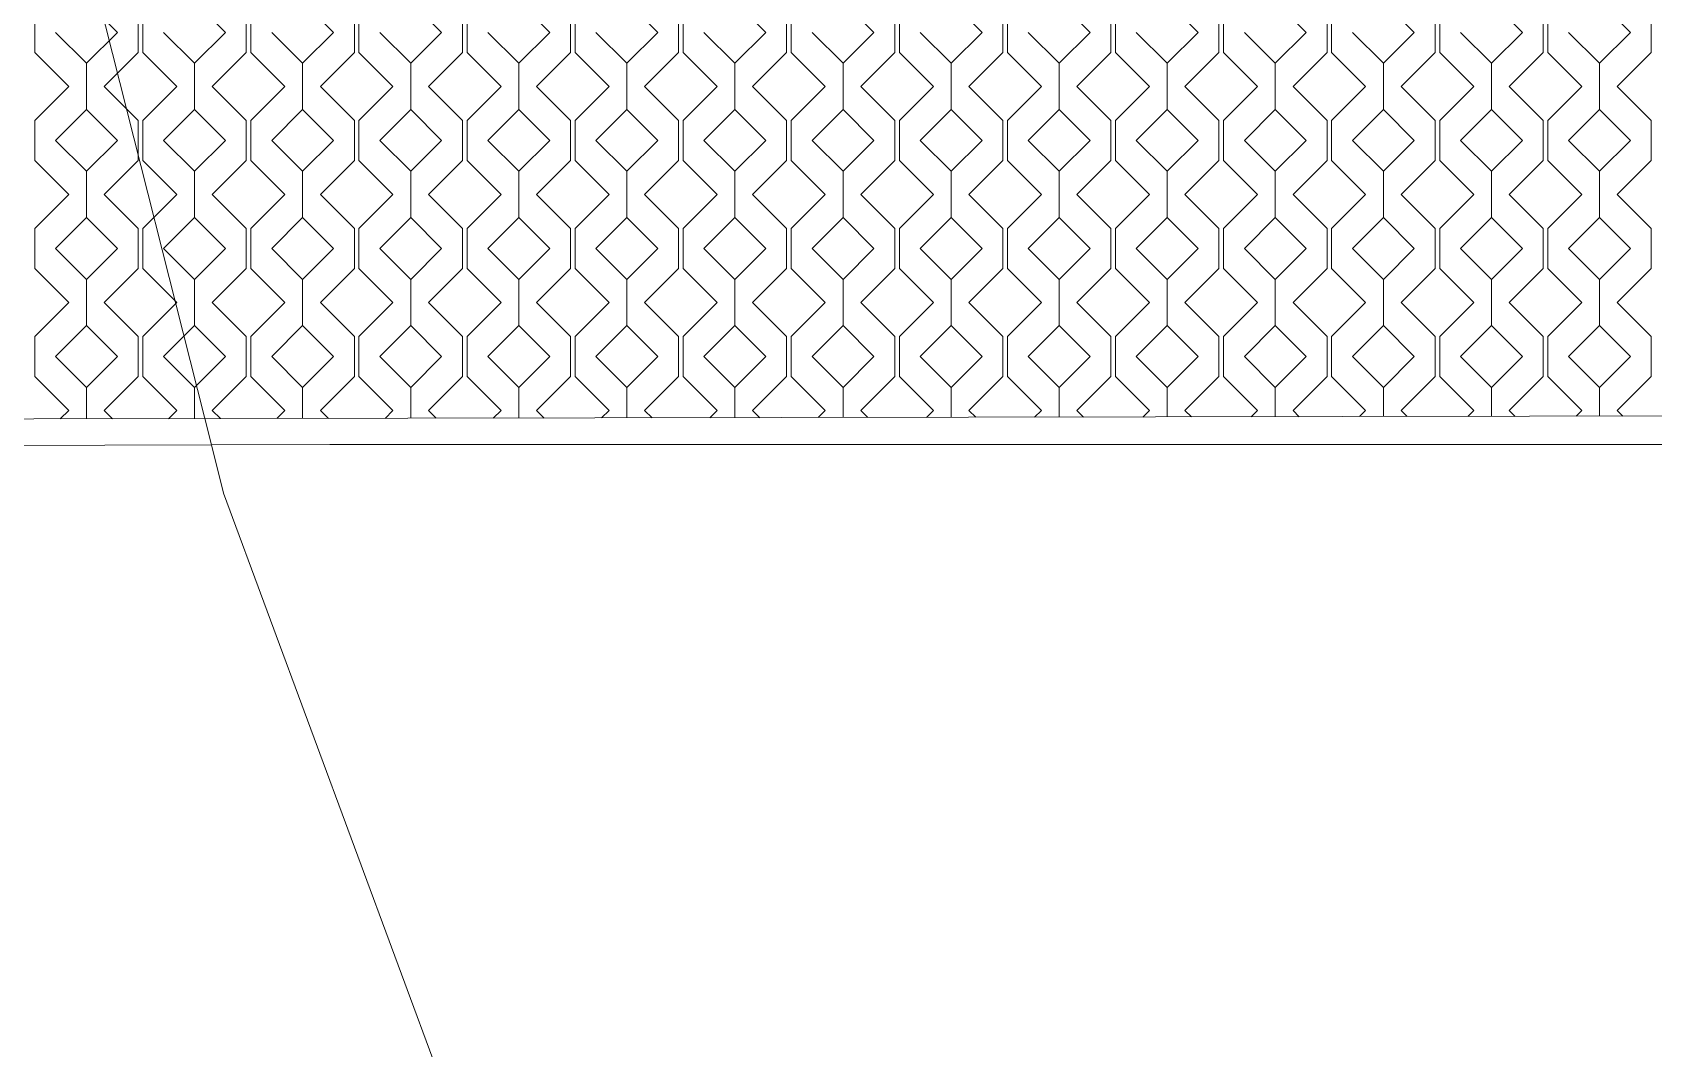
# Model space of a CAD drawing. Header units: millimetres. Extents: x -20794 to 71174, y -103753 to 30644.
# Drawn here: x 9167 to 14167, y 9197 to 12333 of the extents above; entities that cross this region are included whole.
import ezdxf

# ---------------------------------------------------------------- set-up
doc = ezdxf.new("R2010")
doc.units = ezdxf.units.MM
doc.header["$MEASUREMENT"] = 0
doc.layers.add('Местность - Рельеф', color=7, linetype='Continuous')
doc.layers.add('Местность - Рельеф_Ном._пера__1', color=7, linetype='Continuous', lineweight=13)
doc.layers.add('Местность - Рельеф_Ном._пера__102', color=7, linetype='Continuous', lineweight=5, true_color=0xcccccc)

# ---------------------------------------------------------------- blocks, each defined once
blk = doc.blocks.new('*X1')
at = {"layer": 'Местность - Рельеф_Ном._пера__102', "color": 254, "linetype": 'Continuous', "lineweight": 5, "true_color": 0xcccccc}
for p, q in [((9333.324165, 12428.7506), (9428.7538, 12333.321)), ((9666.657165, 12428.7506), (9762.0868, 12333.321)), ((9999.990165, 12428.7506), (10095.4198, 12333.321)), ((10333.323165, 12428.7506), (10428.7528, 12333.321)), ((10666.656165, 12428.7506), (10762.0858, 12333.321)), ((10999.989165, 12428.7506), (11095.4188, 12333.321)), ((11333.322165, 12428.7506), (11428.7518, 12333.321)), ((11666.655165, 12428.7506), (11762.0848, 12333.321)), ((11999.988165, 12428.7506), (12095.4178, 12333.321)), ((12333.321165, 12428.7506), (12428.7508, 12333.321)), ((12666.654165, 12428.7506), (12762.0838, 12333.321)), ((12999.987165, 12428.7506), (13095.4168, 12333.321)), ((13333.320165, 12428.7506), (13428.7498, 12333.321)), ((13666.653165, 12428.7506), (13762.0828, 12333.321)), ((13999.986165, 12428.7506), (14095.4158, 12333.321)), ((9173.755, 12395.0655), (9173.755, 12333.321)), ((9492.893, 12395.0655), (9492.893, 12333.321)), ((9507.088, 12395.0655), (9507.088, 12333.321)), ((9826.226, 12395.0655), (9826.226, 12333.321)), ((9840.421, 12395.0655), (9840.421, 12333.321)), ((10159.559, 12395.0655), (10159.559, 12333.321)), ((10173.754, 12395.0655), (10173.754, 12333.321)), ((10492.892, 12395.0655), (10492.892, 12333.321)), ((10507.087, 12395.0655), (10507.087, 12333.321)), ((10826.225, 12395.0655), (10826.225, 12333.321)), ((10840.42, 12395.0655), (10840.42, 12333.321)), ((11159.558, 12395.0655), (11159.558, 12333.321)), ((11173.753, 12395.0655), (11173.753, 12333.321)), ((11492.891, 12395.0655), (11492.891, 12333.321)), ((11507.086, 12395.0655), (11507.086, 12333.321)), ((11826.224, 12395.0655), (11826.224, 12333.321)), ((11840.419, 12395.0655), (11840.419, 12333.321)), ((12159.557, 12395.0655), (12159.557, 12333.321)), ((12173.752, 12395.0655), (12173.752, 12333.321)), ((12492.89, 12395.0655), (12492.89, 12333.321)), ((12507.085, 12395.0655), (12507.085, 12333.321)), ((12826.223, 12395.0655), (12826.223, 12333.321)), ((12840.418, 12395.0655), (12840.418, 12333.321)), ((13159.556, 12395.0655), (13159.556, 12333.321)), ((13173.751, 12395.0655), (13173.751, 12333.321)), ((13492.889, 12395.0655), (13492.889, 12333.321)), ((13507.084, 12395.0655), (13507.084, 12333.321)), ((13826.222, 12395.0655), (13826.222, 12333.321)), ((13840.417, 12395.0655), (13840.417, 12333.321)), ((14159.555, 12395.0655), (14159.555, 12333.321)), ((9173.755, 12333.321), (9173.755, 12271.577)), ((9333.324, 12237.892), (9237.895, 12333.321)), ((9428.7536, 12333.321), (9333.324, 12237.892)), ((9492.893, 12333.321), (9492.893, 12271.577)), ((9507.088, 12333.321), (9507.088, 12271.577)), ((9666.657, 12237.892), (9571.228, 12333.321)), ((9762.0866, 12333.321), (9666.657, 12237.892)), ((9826.226, 12333.321), (9826.226, 12271.577)), ((9840.421, 12333.321), (9840.421, 12271.577)), ((9999.99, 12237.892), (9904.561, 12333.321)), ((10095.4196, 12333.321), (9999.99, 12237.892)), ((10159.559, 12333.321), (10159.559, 12271.577)), ((10173.754, 12333.321), (10173.754, 12271.577)), ((10333.323, 12237.892), (10237.894, 12333.321)), ((10428.7526, 12333.321), (10333.323, 12237.892)), ((10492.892, 12333.321), (10492.892, 12271.577)), ((10507.087, 12333.321), (10507.087, 12271.577)), ((10666.656, 12237.892), (10571.227, 12333.321)), ((10762.0856, 12333.321), (10666.656, 12237.892)), ((10826.225, 12333.321), (10826.225, 12271.577)), ((10840.42, 12333.321), (10840.42, 12271.577)), ((10999.989, 12237.892), (10904.56, 12333.321)), ((11095.4186, 12333.321), (10999.989, 12237.892)), ((11159.558, 12333.321), (11159.558, 12271.577)), ((11173.753, 12333.321), (11173.753, 12271.577)), ((11333.322, 12237.892), (11237.893, 12333.321)), ((11428.7516, 12333.321), (11333.322, 12237.892)), ((11492.891, 12333.321), (11492.891, 12271.577)), ((11507.086, 12333.321), (11507.086, 12271.577)), ((11666.655, 12237.892), (11571.226, 12333.321)), ((11762.0846, 12333.321), (11666.655, 12237.892)), ((11826.224, 12333.321), (11826.224, 12271.577)), ((11840.419, 12333.321), (11840.419, 12271.577)), ((11999.988, 12237.892), (11904.559, 12333.321)), ((12095.4176, 12333.321), (11999.988, 12237.892)), ((12159.557, 12333.321), (12159.557, 12271.577)), ((12173.752, 12333.321), (12173.752, 12271.577)), ((12333.321, 12237.892), (12237.892, 12333.321)), ((12428.7506, 12333.321), (12333.321, 12237.892)), ((12492.89, 12333.321), (12492.89, 12271.577)), ((12507.085, 12333.321), (12507.085, 12271.577)), ((12666.654, 12237.892), (12571.225, 12333.321)), ((12762.0836, 12333.321), (12666.654, 12237.892)), ((12826.223, 12333.321), (12826.223, 12271.577)), ((12840.418, 12333.321), (12840.418, 12271.577)), ((12999.987, 12237.892), (12904.558, 12333.321)), ((13095.4166, 12333.321), (12999.987, 12237.892)), ((13159.556, 12333.321), (13159.556, 12271.577)), ((13173.751, 12333.321), (13173.751, 12271.577)), ((13333.32, 12237.892), (13237.891, 12333.321)), ((13428.7496, 12333.321), (13333.32, 12237.892)), ((13492.889, 12333.321), (13492.889, 12271.577)), ((13507.084, 12333.321), (13507.084, 12271.577)), ((13666.653, 12237.892), (13571.224, 12333.321)), ((13762.0826, 12333.321), (13666.653, 12237.892)), ((13826.222, 12333.321), (13826.222, 12271.577)), ((13840.417, 12333.321), (13840.417, 12271.577)), ((13999.986, 12237.892), (13904.557, 12333.321)), ((14095.4156, 12333.321), (13999.986, 12237.892)), ((14159.555, 12333.321), (14159.555, 12271.577)), ((9278.677, 12166.655), (9173.755, 12271.577)), ((9492.893, 12271.577), (9387.9709, 12166.655)), ((9612.01, 12166.655), (9507.088, 12271.577)), ((9826.226, 12271.577), (9721.3039, 12166.655)), ((9945.343, 12166.655), (9840.421, 12271.577)), ((10159.559, 12271.577), (10054.6369, 12166.655)), ((10278.676, 12166.655), (10173.754, 12271.577)), ((10492.892, 12271.577), (10387.9699, 12166.655)), ((10612.009, 12166.655), (10507.087, 12271.577)), ((10826.225, 12271.577), (10721.3029, 12166.655)), ((10945.342, 12166.655), (10840.42, 12271.577)), ((11159.558, 12271.577), (11054.6359, 12166.655)), ((11278.675, 12166.655), (11173.753, 12271.577)), ((11492.891, 12271.577), (11387.9689, 12166.655)), ((11612.008, 12166.655), (11507.086, 12271.577)), ((11826.224, 12271.577), (11721.3019, 12166.655)), ((11945.341, 12166.655), (11840.419, 12271.577)), ((12159.557, 12271.577), (12054.6349, 12166.655)), ((12278.674, 12166.655), (12173.752, 12271.577)), ((12492.89, 12271.577), (12387.9679, 12166.655)), ((12612.007, 12166.655), (12507.085, 12271.577)), ((12826.223, 12271.577), (12721.3009, 12166.655)), ((12945.34, 12166.655), (12840.418, 12271.577)), ((13159.556, 12271.577), (13054.6339, 12166.655)), ((13278.673, 12166.655), (13173.751, 12271.577)), ((13492.889, 12271.577), (13387.9669, 12166.655)), ((13612.006, 12166.655), (13507.084, 12271.577)), ((13826.222, 12271.577), (13721.2999, 12166.655)), ((13945.339, 12166.655), (13840.417, 12271.577)), ((14159.555, 12271.577), (14054.6329, 12166.655)), ((9333.324, 12095.4176), (9333.324, 12237.892)), ((9333.324165, 12237.892), (9333.324165, 12095.4176)), ((9666.657, 12095.4176), (9666.657, 12237.892)), ((9666.657165, 12237.892), (9666.657165, 12095.4176)), ((9999.99, 12095.4176), (9999.99, 12237.892)), ((9999.990165, 12237.892), (9999.990165, 12095.4176)), ((10333.323, 12095.4176), (10333.323, 12237.892)), ((10333.323165, 12237.892), (10333.323165, 12095.4176)), ((10666.656, 12095.4176), (10666.656, 12237.892)), ((10666.656165, 12237.892), (10666.656165, 12095.4176)), ((10999.989, 12095.4176), (10999.989, 12237.892)), ((10999.989165, 12237.892), (10999.989165, 12095.4176)), ((11333.322, 12095.4176), (11333.322, 12237.892)), ((11333.322165, 12237.892), (11333.322165, 12095.4176)), ((11666.655, 12095.4176), (11666.655, 12237.892)), ((11666.655165, 12237.892), (11666.655165, 12095.4176)), ((11999.988, 12095.4176), (11999.988, 12237.892)), ((11999.988165, 12237.892), (11999.988165, 12095.4176)), ((12333.321, 12095.4176), (12333.321, 12237.892)), ((12333.321165, 12237.892), (12333.321165, 12095.4176)), ((12666.654, 12095.4176), (12666.654, 12237.892)), ((12666.654165, 12237.892), (12666.654165, 12095.4176)), ((12999.987, 12095.4176), (12999.987, 12237.892)), ((12999.987165, 12237.892), (12999.987165, 12095.4176)), ((13333.32, 12095.4176), (13333.32, 12237.892)), ((13333.320165, 12237.892), (13333.320165, 12095.4176)), ((13666.653, 12095.4176), (13666.653, 12237.892)), ((13666.653165, 12237.892), (13666.653165, 12095.4176)), ((13999.986, 12095.4176), (13999.986, 12237.892)), ((13999.986165, 12237.892), (13999.986165, 12095.4176)), ((9173.755, 12061.7325), (9278.677, 12166.655)), ((9387.9709, 12166.655), (9492.893, 12061.7325)), ((9507.088, 12061.7325), (9612.01, 12166.655)), ((9721.3039, 12166.655), (9826.226, 12061.7325)), ((9840.421, 12061.7325), (9945.343, 12166.655)), ((10054.6369, 12166.655), (10159.559, 12061.7325)), ((10173.754, 12061.7325), (10278.676, 12166.655)), ((10387.9699, 12166.655), (10492.892, 12061.7325)), ((10507.087, 12061.7325), (10612.009, 12166.655)), ((10721.3029, 12166.655), (10826.225, 12061.7325)), ((10840.42, 12061.7325), (10945.342, 12166.655)), ((11054.6359, 12166.655), (11159.558, 12061.7325)), ((11173.753, 12061.7325), (11278.675, 12166.655)), ((11387.9689, 12166.655), (11492.891, 12061.7325)), ((11507.086, 12061.7325), (11612.008, 12166.655)), ((11721.3019, 12166.655), (11826.224, 12061.7325)), ((11840.419, 12061.7325), (11945.341, 12166.655)), ((12054.6349, 12166.655), (12159.557, 12061.7325)), ((12173.752, 12061.7325), (12278.674, 12166.655)), ((12387.9679, 12166.655), (12492.89, 12061.7325)), ((12507.085, 12061.7325), (12612.007, 12166.655)), ((12721.3009, 12166.655), (12826.223, 12061.7325)), ((12840.418, 12061.7325), (12945.34, 12166.655)), ((13054.6339, 12166.655), (13159.556, 12061.7325)), ((13173.751, 12061.7325), (13278.673, 12166.655)), ((13387.9669, 12166.655), (13492.889, 12061.7325)), ((13507.084, 12061.7325), (13612.006, 12166.655)), ((13721.2999, 12166.655), (13826.222, 12061.7325)), ((13840.417, 12061.7325), (13945.339, 12166.655)), ((14054.6329, 12166.655), (14159.555, 12061.7325)), ((9173.755, 12061.7325), (9173.755, 11999.988)), ((9237.895, 11999.988165), (9333.324, 12095.4178)), ((9333.324165, 12095.4176), (9428.7538, 11999.988)), ((9492.893, 12061.7325), (9492.893, 11999.988)), ((9507.088, 12061.7325), (9507.088, 11999.988)), ((9571.228, 11999.988165), (9666.657, 12095.4178)), ((9666.657165, 12095.4176), (9762.0868, 11999.988)), ((9826.226, 12061.7325), (9826.226, 11999.988)), ((9840.421, 12061.7325), (9840.421, 11999.988)), ((9904.561, 11999.988165), (9999.99, 12095.4178)), ((9999.990165, 12095.4176), (10095.4198, 11999.988)), ((10159.559, 12061.7325), (10159.559, 11999.988)), ((10173.754, 12061.7325), (10173.754, 11999.988)), ((10237.894, 11999.988165), (10333.323, 12095.4178)), ((10333.323165, 12095.4176), (10428.7528, 11999.988)), ((10492.892, 12061.7325), (10492.892, 11999.988)), ((10507.087, 12061.7325), (10507.087, 11999.988)), ((10571.227, 11999.988165), (10666.656, 12095.4178)), ((10666.656165, 12095.4176), (10762.0858, 11999.988)), ((10826.225, 12061.7325), (10826.225, 11999.988)), ((10840.42, 12061.7325), (10840.42, 11999.988)), ((10904.56, 11999.988165), (10999.989, 12095.4178)), ((10999.989165, 12095.4176), (11095.4188, 11999.988)), ((11159.558, 12061.7325), (11159.558, 11999.988)), ((11173.753, 12061.7325), (11173.753, 11999.988)), ((11237.893, 11999.988165), (11333.322, 12095.4178)), ((11333.322165, 12095.4176), (11428.7518, 11999.988)), ((11492.891, 12061.7325), (11492.891, 11999.988)), ((11507.086, 12061.7325), (11507.086, 11999.988)), ((11571.226, 11999.988165), (11666.655, 12095.4178)), ((11666.655165, 12095.4176), (11762.0848, 11999.988)), ((11826.224, 12061.7325), (11826.224, 11999.988)), ((11840.419, 12061.7325), (11840.419, 11999.988)), ((11904.559, 11999.988165), (11999.988, 12095.4178)), ((11999.988165, 12095.4176), (12095.4178, 11999.988)), ((12159.557, 12061.7325), (12159.557, 11999.988)), ((12173.752, 12061.7325), (12173.752, 11999.988)), ((12237.892, 11999.988165), (12333.321, 12095.4178)), ((12333.321165, 12095.4176), (12428.7508, 11999.988)), ((12492.89, 12061.7325), (12492.89, 11999.988)), ((12507.085, 12061.7325), (12507.085, 11999.988)), ((12571.225, 11999.988165), (12666.654, 12095.4178)), ((12666.654165, 12095.4176), (12762.0838, 11999.988)), ((12826.223, 12061.7325), (12826.223, 11999.988)), ((12840.418, 12061.7325), (12840.418, 11999.988)), ((12904.558, 11999.988165), (12999.987, 12095.4178)), ((12999.987165, 12095.4176), (13095.4168, 11999.988)), ((13159.556, 12061.7325), (13159.556, 11999.988)), ((13173.751, 12061.7325), (13173.751, 11999.988)), ((13237.891, 11999.988165), (13333.32, 12095.4178)), ((13333.320165, 12095.4176), (13428.7498, 11999.988)), ((13492.889, 12061.7325), (13492.889, 11999.988)), ((13507.084, 12061.7325), (13507.084, 11999.988)), ((13571.224, 11999.988165), (13666.653, 12095.4178)), ((13666.653165, 12095.4176), (13762.0828, 11999.988)), ((13826.222, 12061.7325), (13826.222, 11999.988)), ((13840.417, 12061.7325), (13840.417, 11999.988)), ((13904.557, 11999.988165), (13999.986, 12095.4178)), ((13999.986165, 12095.4176), (14095.4158, 11999.988)), ((14159.555, 12061.7325), (14159.555, 11999.988)), ((9173.755, 11999.988), (9173.755, 11938.244)), ((9333.324, 11904.559), (9237.895, 11999.988)), ((9428.7536, 11999.988), (9333.324, 11904.559)), ((9492.893, 11999.988), (9492.893, 11938.244)), ((9507.088, 11999.988), (9507.088, 11938.244)), ((9666.657, 11904.559), (9571.228, 11999.988)), ((9762.0866, 11999.988), (9666.657, 11904.559)), ((9826.226, 11999.988), (9826.226, 11938.244)), ((9840.421, 11999.988), (9840.421, 11938.244)), ((9999.99, 11904.559), (9904.561, 11999.988)), ((10095.4196, 11999.988), (9999.99, 11904.559)), ((10159.559, 11999.988), (10159.559, 11938.244)), ((10173.754, 11999.988), (10173.754, 11938.244)), ((10333.323, 11904.559), (10237.894, 11999.988)), ((10428.7526, 11999.988), (10333.323, 11904.559)), ((10492.892, 11999.988), (10492.892, 11938.244)), ((10507.087, 11999.988), (10507.087, 11938.244)), ((10666.656, 11904.559), (10571.227, 11999.988)), ((10762.0856, 11999.988), (10666.656, 11904.559)), ((10826.225, 11999.988), (10826.225, 11938.244)), ((10840.42, 11999.988), (10840.42, 11938.244)), ((10999.989, 11904.559), (10904.56, 11999.988)), ((11095.4186, 11999.988), (10999.989, 11904.559)), ((11159.558, 11999.988), (11159.558, 11938.244)), ((11173.753, 11999.988), (11173.753, 11938.244)), ((11333.322, 11904.559), (11237.893, 11999.988)), ((11428.7516, 11999.988), (11333.322, 11904.559)), ((11492.891, 11999.988), (11492.891, 11938.244)), ((11507.086, 11999.988), (11507.086, 11938.244)), ((11666.655, 11904.559), (11571.226, 11999.988)), ((11762.0846, 11999.988), (11666.655, 11904.559)), ((11826.224, 11999.988), (11826.224, 11938.244)), ((11840.419, 11999.988), (11840.419, 11938.244)), ((11999.988, 11904.559), (11904.559, 11999.988)), ((12095.4176, 11999.988), (11999.988, 11904.559)), ((12159.557, 11999.988), (12159.557, 11938.244)), ((12173.752, 11999.988), (12173.752, 11938.244)), ((12333.321, 11904.559), (12237.892, 11999.988)), ((12428.7506, 11999.988), (12333.321, 11904.559)), ((12492.89, 11999.988), (12492.89, 11938.244)), ((12507.085, 11999.988), (12507.085, 11938.244)), ((12666.654, 11904.559), (12571.225, 11999.988)), ((12762.0836, 11999.988), (12666.654, 11904.559)), ((12826.223, 11999.988), (12826.223, 11938.244)), ((12840.418, 11999.988), (12840.418, 11938.244)), ((12999.987, 11904.559), (12904.558, 11999.988)), ((13095.4166, 11999.988), (12999.987, 11904.559)), ((13159.556, 11999.988), (13159.556, 11938.244)), ((13173.751, 11999.988), (13173.751, 11938.244)), ((13333.32, 11904.559), (13237.891, 11999.988)), ((13428.7496, 11999.988), (13333.32, 11904.559)), ((13492.889, 11999.988), (13492.889, 11938.244)), ((13507.084, 11999.988), (13507.084, 11938.244)), ((13666.653, 11904.559), (13571.224, 11999.988)), ((13762.0826, 11999.988), (13666.653, 11904.559)), ((13826.222, 11999.988), (13826.222, 11938.244)), ((13840.417, 11999.988), (13840.417, 11938.244)), ((13999.986, 11904.559), (13904.557, 11999.988)), ((14095.4156, 11999.988), (13999.986, 11904.559)), ((14159.555, 11999.988), (14159.555, 11938.244)), ((9278.677, 11833.322), (9173.755, 11938.244)), ((9333.324, 11762.0846), (9333.324, 11904.559)), ((9333.324165, 11904.559), (9333.324165, 11762.0846)), ((9492.893, 11938.244), (9387.9709, 11833.322)), ((9612.01, 11833.322), (9507.088, 11938.244)), ((9666.657, 11762.0846), (9666.657, 11904.559)), ((9666.657165, 11904.559), (9666.657165, 11762.0846)), ((9826.226, 11938.244), (9721.3039, 11833.322)), ((9945.343, 11833.322), (9840.421, 11938.244)), ((9999.99, 11762.0846), (9999.99, 11904.559)), ((9999.990165, 11904.559), (9999.990165, 11762.0846)), ((10159.559, 11938.244), (10054.6369, 11833.322)), ((10278.676, 11833.322), (10173.754, 11938.244)), ((10333.323, 11762.0846), (10333.323, 11904.559)), ((10333.323165, 11904.559), (10333.323165, 11762.0846)), ((10492.892, 11938.244), (10387.9699, 11833.322)), ((10612.009, 11833.322), (10507.087, 11938.244)), ((10666.656, 11762.0846), (10666.656, 11904.559)), ((10666.656165, 11904.559), (10666.656165, 11762.0846)), ((10826.225, 11938.244), (10721.3029, 11833.322)), ((10945.342, 11833.322), (10840.42, 11938.244)), ((10999.989, 11762.0846), (10999.989, 11904.559)), ((10999.989165, 11904.559), (10999.989165, 11762.0846)), ((11159.558, 11938.244), (11054.6359, 11833.322)), ((11278.675, 11833.322), (11173.753, 11938.244)), ((11333.322, 11762.0846), (11333.322, 11904.559)), ((11333.322165, 11904.559), (11333.322165, 11762.0846)), ((11492.891, 11938.244), (11387.9689, 11833.322)), ((11612.008, 11833.322), (11507.086, 11938.244)), ((11666.655, 11762.0846), (11666.655, 11904.559)), ((11666.655165, 11904.559), (11666.655165, 11762.0846)), ((11826.224, 11938.244), (11721.3019, 11833.322)), ((11945.341, 11833.322), (11840.419, 11938.244)), ((11999.988, 11762.0846), (11999.988, 11904.559)), ((11999.988165, 11904.559), (11999.988165, 11762.0846)), ((12159.557, 11938.244), (12054.6349, 11833.322)), ((12278.674, 11833.322), (12173.752, 11938.244)), ((12333.321, 11762.0846), (12333.321, 11904.559)), ((12333.321165, 11904.559), (12333.321165, 11762.0846)), ((12492.89, 11938.244), (12387.9679, 11833.322)), ((12612.007, 11833.322), (12507.085, 11938.244)), ((12666.654, 11762.0846), (12666.654, 11904.559)), ((12666.654165, 11904.559), (12666.654165, 11762.0846)), ((12826.223, 11938.244), (12721.3009, 11833.322)), ((12945.34, 11833.322), (12840.418, 11938.244)), ((12999.987, 11762.0846), (12999.987, 11904.559)), ((12999.987165, 11904.559), (12999.987165, 11762.0846)), ((13159.556, 11938.244), (13054.6339, 11833.322)), ((13278.673, 11833.322), (13173.751, 11938.244)), ((13333.32, 11762.0846), (13333.32, 11904.559)), ((13333.320165, 11904.559), (13333.320165, 11762.0846)), ((13492.889, 11938.244), (13387.9669, 11833.322)), ((13612.006, 11833.322), (13507.084, 11938.244)), ((13666.653, 11762.0846), (13666.653, 11904.559)), ((13666.653165, 11904.559), (13666.653165, 11762.0846)), ((13826.222, 11938.244), (13721.2999, 11833.322)), ((13945.339, 11833.322), (13840.417, 11938.244)), ((13999.986, 11762.0846), (13999.986, 11904.559)), ((13999.986165, 11904.559), (13999.986165, 11762.0846)), ((14159.555, 11938.244), (14054.6329, 11833.322)), ((9173.755, 11728.3995), (9278.677, 11833.322)), ((9387.9709, 11833.322), (9492.893, 11728.3995)), ((9507.088, 11728.3995), (9612.01, 11833.322)), ((9721.3039, 11833.322), (9826.226, 11728.3995)), ((9840.421, 11728.3995), (9945.343, 11833.322)), ((10054.6369, 11833.322), (10159.559, 11728.3995)), ((10173.754, 11728.3995), (10278.676, 11833.322)), ((10387.9699, 11833.322), (10492.892, 11728.3995)), ((10507.087, 11728.3995), (10612.009, 11833.322)), ((10721.3029, 11833.322), (10826.225, 11728.3995)), ((10840.42, 11728.3995), (10945.342, 11833.322)), ((11054.6359, 11833.322), (11159.558, 11728.3995)), ((11173.753, 11728.3995), (11278.675, 11833.322)), ((11387.9689, 11833.322), (11492.891, 11728.3995)), ((11507.086, 11728.3995), (11612.008, 11833.322)), ((11721.3019, 11833.322), (11826.224, 11728.3995)), ((11840.419, 11728.3995), (11945.341, 11833.322)), ((12054.6349, 11833.322), (12159.557, 11728.3995)), ((12173.752, 11728.3995), (12278.674, 11833.322)), ((12387.9679, 11833.322), (12492.89, 11728.3995)), ((12507.085, 11728.3995), (12612.007, 11833.322)), ((12721.3009, 11833.322), (12826.223, 11728.3995)), ((12840.418, 11728.3995), (12945.34, 11833.322)), ((13054.6339, 11833.322), (13159.556, 11728.3995)), ((13173.751, 11728.3995), (13278.673, 11833.322)), ((13387.9669, 11833.322), (13492.889, 11728.3995)), ((13507.084, 11728.3995), (13612.006, 11833.322)), ((13721.2999, 11833.322), (13826.222, 11728.3995)), ((13840.417, 11728.3995), (13945.339, 11833.322)), ((14054.6329, 11833.322), (14159.555, 11728.3995)), ((9237.895, 11666.655165), (9333.324, 11762.0848)), ((9333.324165, 11762.0846), (9428.7538, 11666.655)), ((9571.228, 11666.655165), (9666.657, 11762.0848)), ((9666.657165, 11762.0846), (9762.0868, 11666.655)), ((9904.561, 11666.655165), (9999.99, 11762.0848)), ((9999.990165, 11762.0846), (10095.4198, 11666.655)), ((10237.894, 11666.655165), (10333.323, 11762.0848)), ((10333.323165, 11762.0846), (10428.7528, 11666.655)), ((10571.227, 11666.655165), (10666.656, 11762.0848)), ((10666.656165, 11762.0846), (10762.0858, 11666.655)), ((10904.56, 11666.655165), (10999.989, 11762.0848)), ((10999.989165, 11762.0846), (11095.4188, 11666.655)), ((11237.893, 11666.655165), (11333.322, 11762.0848)), ((11333.322165, 11762.0846), (11428.7518, 11666.655)), ((11571.226, 11666.655165), (11666.655, 11762.0848)), ((11666.655165, 11762.0846), (11762.0848, 11666.655)), ((11904.559, 11666.655165), (11999.988, 11762.0848)), ((11999.988165, 11762.0846), (12095.4178, 11666.655)), ((12237.892, 11666.655165), (12333.321, 11762.0848)), ((12333.321165, 11762.0846), (12428.7508, 11666.655)), ((12571.225, 11666.655165), (12666.654, 11762.0848)), ((12666.654165, 11762.0846), (12762.0838, 11666.655)), ((12904.558, 11666.655165), (12999.987, 11762.0848)), ((12999.987165, 11762.0846), (13095.4168, 11666.655)), ((13237.891, 11666.655165), (13333.32, 11762.0848)), ((13333.320165, 11762.0846), (13428.7498, 11666.655)), ((13571.224, 11666.655165), (13666.653, 11762.0848)), ((13666.653165, 11762.0846), (13762.0828, 11666.655)), ((13904.557, 11666.655165), (13999.986, 11762.0848)), ((13999.986165, 11762.0846), (14095.4158, 11666.655)), ((9173.755, 11728.3995), (9173.755, 11666.655)), ((9492.893, 11728.3995), (9492.893, 11666.655)), ((9507.088, 11728.3995), (9507.088, 11666.655)), ((9826.226, 11728.3995), (9826.226, 11666.655)), ((9840.421, 11728.3995), (9840.421, 11666.655)), ((10159.559, 11728.3995), (10159.559, 11666.655)), ((10173.754, 11728.3995), (10173.754, 11666.655)), ((10492.892, 11728.3995), (10492.892, 11666.655)), ((10507.087, 11728.3995), (10507.087, 11666.655)), ((10826.225, 11728.3995), (10826.225, 11666.655)), ((10840.42, 11728.3995), (10840.42, 11666.655)), ((11159.558, 11728.3995), (11159.558, 11666.655)), ((11173.753, 11728.3995), (11173.753, 11666.655)), ((11492.891, 11728.3995), (11492.891, 11666.655)), ((11507.086, 11728.3995), (11507.086, 11666.655)), ((11826.224, 11728.3995), (11826.224, 11666.655)), ((11840.419, 11728.3995), (11840.419, 11666.655)), ((12159.557, 11728.3995), (12159.557, 11666.655)), ((12173.752, 11728.3995), (12173.752, 11666.655)), ((12492.89, 11728.3995), (12492.89, 11666.655)), ((12507.085, 11728.3995), (12507.085, 11666.655)), ((12826.223, 11728.3995), (12826.223, 11666.655)), ((12840.418, 11728.3995), (12840.418, 11666.655)), ((13159.556, 11728.3995), (13159.556, 11666.655)), ((13173.751, 11728.3995), (13173.751, 11666.655)), ((13492.889, 11728.3995), (13492.889, 11666.655)), ((13507.084, 11728.3995), (13507.084, 11666.655)), ((13826.222, 11728.3995), (13826.222, 11666.655)), ((13840.417, 11728.3995), (13840.417, 11666.655)), ((14159.555, 11728.3995), (14159.555, 11666.655)), ((9173.755, 11666.655), (9173.755, 11604.911)), ((9333.324, 11571.226), (9237.895, 11666.655)), ((9428.7536, 11666.655), (9333.324, 11571.226)), ((9492.893, 11666.655), (9492.893, 11604.911)), ((9507.088, 11666.655), (9507.088, 11604.911)), ((9666.657, 11571.226), (9571.228, 11666.655)), ((9762.0866, 11666.655), (9666.657, 11571.226)), ((9826.226, 11666.655), (9826.226, 11604.911)), ((9840.421, 11666.655), (9840.421, 11604.911)), ((9999.99, 11571.226), (9904.561, 11666.655)), ((10095.4196, 11666.655), (9999.99, 11571.226)), ((10159.559, 11666.655), (10159.559, 11604.911)), ((10173.754, 11666.655), (10173.754, 11604.911)), ((10333.323, 11571.226), (10237.894, 11666.655)), ((10428.7526, 11666.655), (10333.323, 11571.226)), ((10492.892, 11666.655), (10492.892, 11604.911)), ((10507.087, 11666.655), (10507.087, 11604.911)), ((10666.656, 11571.226), (10571.227, 11666.655)), ((10762.0856, 11666.655), (10666.656, 11571.226)), ((10826.225, 11666.655), (10826.225, 11604.911)), ((10840.42, 11666.655), (10840.42, 11604.911)), ((10999.989, 11571.226), (10904.56, 11666.655)), ((11095.4186, 11666.655), (10999.989, 11571.226)), ((11159.558, 11666.655), (11159.558, 11604.911)), ((11173.753, 11666.655), (11173.753, 11604.911)), ((11333.322, 11571.226), (11237.893, 11666.655)), ((11428.7516, 11666.655), (11333.322, 11571.226)), ((11492.891, 11666.655), (11492.891, 11604.911)), ((11507.086, 11666.655), (11507.086, 11604.911)), ((11666.655, 11571.226), (11571.226, 11666.655)), ((11762.0846, 11666.655), (11666.655, 11571.226)), ((11826.224, 11666.655), (11826.224, 11604.911)), ((11840.419, 11666.655), (11840.419, 11604.911)), ((11999.988, 11571.226), (11904.559, 11666.655)), ((12095.4176, 11666.655), (11999.988, 11571.226)), ((12159.557, 11666.655), (12159.557, 11604.911)), ((12173.752, 11666.655), (12173.752, 11604.911)), ((12333.321, 11571.226), (12237.892, 11666.655)), ((12428.7506, 11666.655), (12333.321, 11571.226)), ((12492.89, 11666.655), (12492.89, 11604.911)), ((12507.085, 11666.655), (12507.085, 11604.911)), ((12666.654, 11571.226), (12571.225, 11666.655)), ((12762.0836, 11666.655), (12666.654, 11571.226)), ((12826.223, 11666.655), (12826.223, 11604.911)), ((12840.418, 11666.655), (12840.418, 11604.911)), ((12999.987, 11571.226), (12904.558, 11666.655)), ((13095.4166, 11666.655), (12999.987, 11571.226)), ((13159.556, 11666.655), (13159.556, 11604.911)), ((13173.751, 11666.655), (13173.751, 11604.911)), ((13333.32, 11571.226), (13237.891, 11666.655)), ((13428.7496, 11666.655), (13333.32, 11571.226)), ((13492.889, 11666.655), (13492.889, 11604.911)), ((13507.084, 11666.655), (13507.084, 11604.911)), ((13666.653, 11571.226), (13571.224, 11666.655)), ((13762.0826, 11666.655), (13666.653, 11571.226)), ((13826.222, 11666.655), (13826.222, 11604.911)), ((13840.417, 11666.655), (13840.417, 11604.911)), ((13999.986, 11571.226), (13904.557, 11666.655)), ((14095.4156, 11666.655), (13999.986, 11571.226)), ((14159.555, 11666.655), (14159.555, 11604.911)), ((9278.677, 11499.989), (9173.755, 11604.911)), ((9492.893, 11604.911), (9387.9709, 11499.989)), ((9612.01, 11499.989), (9507.088, 11604.911)), ((9826.226, 11604.911), (9721.3039, 11499.989)), ((9945.343, 11499.989), (9840.421, 11604.911)), ((10159.559, 11604.911), (10054.6369, 11499.989)), ((10278.676, 11499.989), (10173.754, 11604.911)), ((10492.892, 11604.911), (10387.9699, 11499.989)), ((10612.009, 11499.989), (10507.087, 11604.911)), ((10826.225, 11604.911), (10721.3029, 11499.989)), ((10945.342, 11499.989), (10840.42, 11604.911)), ((11159.558, 11604.911), (11054.6359, 11499.989)), ((11278.675, 11499.989), (11173.753, 11604.911)), ((11492.891, 11604.911), (11387.9689, 11499.989)), ((11612.008, 11499.989), (11507.086, 11604.911)), ((11826.224, 11604.911), (11721.3019, 11499.989)), ((11945.341, 11499.989), (11840.419, 11604.911)), ((12159.557, 11604.911), (12054.6349, 11499.989)), ((12278.674, 11499.989), (12173.752, 11604.911)), ((12492.89, 11604.911), (12387.9679, 11499.989)), ((12612.007, 11499.989), (12507.085, 11604.911)), ((12826.223, 11604.911), (12721.3009, 11499.989)), ((12945.34, 11499.989), (12840.418, 11604.911)), ((13159.556, 11604.911), (13054.6339, 11499.989)), ((13278.673, 11499.989), (13173.751, 11604.911)), ((13492.889, 11604.911), (13387.9669, 11499.989)), ((13612.006, 11499.989), (13507.084, 11604.911)), ((13826.222, 11604.911), (13721.2999, 11499.989)), ((13945.339, 11499.989), (13840.417, 11604.911)), ((14159.555, 11604.911), (14054.6329, 11499.989)), ((9333.324, 11428.7516), (9333.324, 11571.226)), ((9333.324165, 11571.226), (9333.324165, 11428.7516)), ((9666.657, 11428.7516), (9666.657, 11571.226)), ((9666.657165, 11571.226), (9666.657165, 11428.7516)), ((9999.99, 11428.7516), (9999.99, 11571.226)), ((9999.990165, 11571.226), (9999.990165, 11428.7516)), ((10333.323, 11428.7516), (10333.323, 11571.226)), ((10333.323165, 11571.226), (10333.323165, 11428.7516)), ((10666.656, 11428.7516), (10666.656, 11571.226)), ((10666.656165, 11571.226), (10666.656165, 11428.7516)), ((10999.989, 11428.7516), (10999.989, 11571.226)), ((10999.989165, 11571.226), (10999.989165, 11428.7516)), ((11333.322, 11428.7516), (11333.322, 11571.226)), ((11333.322165, 11571.226), (11333.322165, 11428.7516)), ((11666.655, 11428.7516), (11666.655, 11571.226)), ((11666.655165, 11571.226), (11666.655165, 11428.7516)), ((11999.988, 11428.7516), (11999.988, 11571.226)), ((11999.988165, 11571.226), (11999.988165, 11428.7516)), ((12333.321, 11428.7516), (12333.321, 11571.226)), ((12333.321165, 11571.226), (12333.321165, 11428.7516)), ((12666.654, 11428.7516), (12666.654, 11571.226)), ((12666.654165, 11571.226), (12666.654165, 11428.7516)), ((12999.987, 11428.7516), (12999.987, 11571.226)), ((12999.987165, 11571.226), (12999.987165, 11428.7516)), ((13333.32, 11428.7516), (13333.32, 11571.226)), ((13333.320165, 11571.226), (13333.320165, 11428.7516)), ((13666.653, 11428.7516), (13666.653, 11571.226)), ((13666.653165, 11571.226), (13666.653165, 11428.7516)), ((13999.986, 11428.7516), (13999.986, 11571.226)), ((13999.986165, 11571.226), (13999.986165, 11428.7516)), ((9173.755, 11395.0665), (9278.677, 11499.989)), ((9387.9709, 11499.989), (9492.893, 11395.0665)), ((9507.088, 11395.0665), (9612.01, 11499.989)), ((9721.3039, 11499.989), (9826.226, 11395.0665)), ((9840.421, 11395.0665), (9945.343, 11499.989)), ((10054.6369, 11499.989), (10159.559, 11395.0665)), ((10173.754, 11395.0665), (10278.676, 11499.989)), ((10387.9699, 11499.989), (10492.892, 11395.0665)), ((10507.087, 11395.0665), (10612.009, 11499.989)), ((10721.3029, 11499.989), (10826.225, 11395.0665)), ((10840.42, 11395.0665), (10945.342, 11499.989)), ((11054.6359, 11499.989), (11159.558, 11395.0665)), ((11173.753, 11395.0665), (11278.675, 11499.989)), ((11387.9689, 11499.989), (11492.891, 11395.0665)), ((11507.086, 11395.0665), (11612.008, 11499.989)), ((11721.3019, 11499.989), (11826.224, 11395.0665)), ((11840.419, 11395.0665), (11945.341, 11499.989)), ((12054.6349, 11499.989), (12159.557, 11395.0665)), ((12173.752, 11395.0665), (12278.674, 11499.989)), ((12387.9679, 11499.989), (12492.89, 11395.0665)), ((12507.085, 11395.0665), (12612.007, 11499.989)), ((12721.3009, 11499.989), (12826.223, 11395.0665)), ((12840.418, 11395.0665), (12945.34, 11499.989)), ((13054.6339, 11499.989), (13159.556, 11395.0665)), ((13173.751, 11395.0665), (13278.673, 11499.989)), ((13387.9669, 11499.989), (13492.889, 11395.0665)), ((13507.084, 11395.0665), (13612.006, 11499.989)), ((13721.2999, 11499.989), (13826.222, 11395.0665)), ((13840.417, 11395.0665), (13945.339, 11499.989)), ((14054.6329, 11499.989), (14159.555, 11395.0665)), ((9237.895, 11333.322165), (9333.324, 11428.7518)), ((9333.324165, 11428.7516), (9428.7538, 11333.322)), ((9571.228, 11333.322165), (9666.657, 11428.7518)), ((9666.657165, 11428.7516), (9762.0868, 11333.322)), ((9904.561, 11333.322165), (9999.99, 11428.7518)), ((9999.990165, 11428.7516), (10095.4198, 11333.322)), ((10237.894, 11333.322165), (10333.323, 11428.7518)), ((10333.323165, 11428.7516), (10428.7528, 11333.322)), ((10571.227, 11333.322165), (10666.656, 11428.7518)), ((10666.656165, 11428.7516), (10762.0858, 11333.322)), ((10904.56, 11333.322165), (10999.989, 11428.7518)), ((10999.989165, 11428.7516), (11095.4188, 11333.322)), ((11237.893, 11333.322165), (11333.322, 11428.7518)), ((11333.322165, 11428.7516), (11428.7518, 11333.322)), ((11571.226, 11333.322165), (11666.655, 11428.7518)), ((11666.655165, 11428.7516), (11762.0848, 11333.322)), ((11904.559, 11333.322165), (11999.988, 11428.7518)), ((11999.988165, 11428.7516), (12095.4178, 11333.322)), ((12237.892, 11333.322165), (12333.321, 11428.7518)), ((12333.321165, 11428.7516), (12428.7508, 11333.322)), ((12571.225, 11333.322165), (12666.654, 11428.7518)), ((12666.654165, 11428.7516), (12762.0838, 11333.322)), ((12904.558, 11333.322165), (12999.987, 11428.7518)), ((12999.987165, 11428.7516), (13095.4168, 11333.322)), ((13237.891, 11333.322165), (13333.32, 11428.7518)), ((13333.320165, 11428.7516), (13428.7498, 11333.322)), ((13571.224, 11333.322165), (13666.653, 11428.7518)), ((13666.653165, 11428.7516), (13762.0828, 11333.322)), ((13904.557, 11333.322165), (13999.986, 11428.7518)), ((13999.986165, 11428.7516), (14095.4158, 11333.322)), ((9173.755, 11395.0665), (9173.755, 11333.322)), ((9492.893, 11395.0665), (9492.893, 11333.322)), ((9507.088, 11395.0665), (9507.088, 11333.322)), ((9826.226, 11395.0665), (9826.226, 11333.322)), ((9840.421, 11395.0665), (9840.421, 11333.322)), ((10159.559, 11395.0665), (10159.559, 11333.322)), ((10173.754, 11395.0665), (10173.754, 11333.322)), ((10492.892, 11395.0665), (10492.892, 11333.322)), ((10507.087, 11395.0665), (10507.087, 11333.322)), ((10826.225, 11395.0665), (10826.225, 11333.322)), ((10840.42, 11395.0665), (10840.42, 11333.322)), ((11159.558, 11395.0665), (11159.558, 11333.322)), ((11173.753, 11395.0665), (11173.753, 11333.322)), ((11492.891, 11395.0665), (11492.891, 11333.322)), ((11507.086, 11395.0665), (11507.086, 11333.322)), ((11826.224, 11395.0665), (11826.224, 11333.322)), ((11840.419, 11395.0665), (11840.419, 11333.322)), ((12159.557, 11395.0665), (12159.557, 11333.322)), ((12173.752, 11395.0665), (12173.752, 11333.322)), ((12492.89, 11395.0665), (12492.89, 11333.322)), ((12507.085, 11395.0665), (12507.085, 11333.322)), ((12826.223, 11395.0665), (12826.223, 11333.322)), ((12840.418, 11395.0665), (12840.418, 11333.322)), ((13159.556, 11395.0665), (13159.556, 11333.322)), ((13173.751, 11395.0665), (13173.751, 11333.322)), ((13492.889, 11395.0665), (13492.889, 11333.322)), ((13507.084, 11395.0665), (13507.084, 11333.322)), ((13826.222, 11395.0665), (13826.222, 11333.322)), ((13840.417, 11395.0665), (13840.417, 11333.322)), ((14159.555, 11395.0665), (14159.555, 11333.322)), ((9173.755, 11333.322), (9173.755, 11271.578)), ((9333.324, 11237.893), (9237.895, 11333.322)), ((9428.7536, 11333.322), (9333.324, 11237.893)), ((9492.893, 11333.322), (9492.893, 11271.578)), ((9507.088, 11333.322), (9507.088, 11271.578)), ((9666.657, 11237.893), (9571.228, 11333.322)), ((9762.0866, 11333.322), (9666.657, 11237.893)), ((9826.226, 11333.322), (9826.226, 11271.578)), ((9840.421, 11333.322), (9840.421, 11271.578)), ((9999.99, 11237.893), (9904.561, 11333.322)), ((10095.4196, 11333.322), (9999.99, 11237.893)), ((10159.559, 11333.322), (10159.559, 11271.578)), ((10173.754, 11333.322), (10173.754, 11271.578)), ((10333.323, 11237.893), (10237.894, 11333.322)), ((10428.7526, 11333.322), (10333.323, 11237.893)), ((10492.892, 11333.322), (10492.892, 11271.578)), ((10507.087, 11333.322), (10507.087, 11271.578)), ((10666.656, 11237.893), (10571.227, 11333.322)), ((10762.0856, 11333.322), (10666.656, 11237.893)), ((10826.225, 11333.322), (10826.225, 11271.578)), ((10840.42, 11333.322), (10840.42, 11271.578)), ((10999.989, 11237.893), (10904.56, 11333.322)), ((11095.4186, 11333.322), (10999.989, 11237.893)), ((11159.558, 11333.322), (11159.558, 11271.578)), ((11173.753, 11333.322), (11173.753, 11271.578)), ((11333.322, 11237.893), (11237.893, 11333.322)), ((11428.7516, 11333.322), (11333.322, 11237.893)), ((11492.891, 11333.322), (11492.891, 11271.578)), ((11507.086, 11333.322), (11507.086, 11271.578)), ((11666.655, 11237.893), (11571.226, 11333.322)), ((11762.0846, 11333.322), (11666.655, 11237.893)), ((11826.224, 11333.322), (11826.224, 11271.578)), ((11840.419, 11333.322), (11840.419, 11271.578)), ((11999.988, 11237.893), (11904.559, 11333.322)), ((12095.4176, 11333.322), (11999.988, 11237.893)), ((12159.557, 11333.322), (12159.557, 11271.578)), ((12173.752, 11333.322), (12173.752, 11271.578)), ((12333.321, 11237.893), (12237.892, 11333.322)), ((12428.7506, 11333.322), (12333.321, 11237.893)), ((12492.89, 11333.322), (12492.89, 11271.578)), ((12507.085, 11333.322), (12507.085, 11271.578)), ((12666.654, 11237.893), (12571.225, 11333.322)), ((12762.0836, 11333.322), (12666.654, 11237.893)), ((12826.223, 11333.322), (12826.223, 11271.578)), ((12840.418, 11333.322), (12840.418, 11271.578)), ((12999.987, 11237.893), (12904.558, 11333.322)), ((13095.4166, 11333.322), (12999.987, 11237.893)), ((13159.556, 11333.322), (13159.556, 11271.578)), ((13173.751, 11333.322), (13173.751, 11271.578)), ((13333.32, 11237.893), (13237.891, 11333.322)), ((13428.7496, 11333.322), (13333.32, 11237.893)), ((13492.889, 11333.322), (13492.889, 11271.578)), ((13507.084, 11333.322), (13507.084, 11271.578)), ((13666.653, 11237.893), (13571.224, 11333.322)), ((13762.0826, 11333.322), (13666.653, 11237.893)), ((13826.222, 11333.322), (13826.222, 11271.578)), ((13840.417, 11333.322), (13840.417, 11271.578)), ((13999.986, 11237.893), (13904.557, 11333.322)), ((14095.4156, 11333.322), (13999.986, 11237.893)), ((14159.555, 11333.322), (14159.555, 11271.578)), ((9278.677, 11166.656), (9173.755, 11271.578)), ((9492.893, 11271.578), (9387.9709, 11166.656)), ((9612.01, 11166.656), (9507.088, 11271.578)), ((9826.226, 11271.578), (9721.3039, 11166.656)), ((9945.343, 11166.656), (9840.421, 11271.578)), ((10159.559, 11271.578), (10054.6369, 11166.656)), ((10278.676, 11166.656), (10173.754, 11271.578)), ((10492.892, 11271.578), (10387.9699, 11166.656)), ((10612.009, 11166.656), (10507.087, 11271.578)), ((10826.225, 11271.578), (10721.3029, 11166.656)), ((10945.342, 11166.656), (10840.42, 11271.578)), ((11159.558, 11271.578), (11054.6359, 11166.656)), ((11278.675, 11166.656), (11173.753, 11271.578)), ((11492.891, 11271.578), (11387.9689, 11166.656)), ((11612.008, 11166.656), (11507.086, 11271.578)), ((11826.224, 11271.578), (11721.3019, 11166.656)), ((11945.341, 11166.656), (11840.419, 11271.578)), ((12159.557, 11271.578), (12054.6349, 11166.656)), ((12278.674, 11166.656), (12173.752, 11271.578)), ((12492.89, 11271.578), (12387.9679, 11166.656)), ((12612.007, 11166.656), (12507.085, 11271.578)), ((12826.223, 11271.578), (12721.3009, 11166.656)), ((12945.34, 11166.656), (12840.418, 11271.578)), ((13159.556, 11271.578), (13054.6339, 11166.656)), ((13278.673, 11166.656), (13173.751, 11271.578)), ((13492.889, 11271.578), (13387.9669, 11166.656)), ((13612.006, 11166.656), (13507.084, 11271.578)), ((13826.222, 11271.578), (13721.2999, 11166.656)), ((13945.339, 11166.656), (13840.417, 11271.578)), ((14159.555, 11271.578), (14054.6329, 11166.656)), ((9333.324, 11140.576), (9333.324, 11237.893)), ((9333.324165, 11237.893), (9333.324165, 11140.576)), ((9666.657, 11141.16794), (9666.657, 11237.893)), ((9666.657165, 11237.893), (9666.657165, 11141.16794)), ((9999.99, 11141.75988), (9999.99, 11237.893)), ((9999.990165, 11237.893), (9999.990165, 11141.75988)), ((10333.323, 11142.35182), (10333.323, 11237.893)), ((10333.323165, 11237.893), (10333.323165, 11142.35182)), ((10666.656, 11142.94376), (10666.656, 11237.893)), ((10666.656165, 11237.893), (10666.656165, 11142.94376)), ((10999.989, 11143.5357), (10999.989, 11237.893)), ((10999.989165, 11237.893), (10999.989165, 11143.5357)), ((11333.322, 11144.12764), (11333.322, 11237.893)), ((11333.322165, 11237.893), (11333.322165, 11144.12764)), ((11666.655, 11144.71958), (11666.655, 11237.893)), ((11666.655165, 11237.893), (11666.655165, 11144.71958)), ((11999.988, 11145.31152), (11999.988, 11237.893)), ((11999.988165, 11237.893), (11999.988165, 11145.311521)), ((12333.321, 11145.90346), (12333.321, 11237.893)), ((12333.321165, 11237.893), (12333.321165, 11145.903461)), ((12666.654, 11146.4954), (12666.654, 11237.893)), ((12666.654165, 11237.893), (12666.654165, 11146.495401)), ((12999.987, 11147.08734), (12999.987, 11237.893)), ((12999.987165, 11237.893), (12999.987165, 11147.087341)), ((13333.32, 11147.679281), (13333.32, 11237.893)), ((13333.320165, 11237.893), (13333.320165, 11147.679281)), ((13666.653, 11148.271221), (13666.653, 11237.893)), ((13666.653165, 11237.893), (13666.653165, 11148.271221)), ((13999.986, 11148.863161), (13999.986, 11237.893)), ((13999.986165, 11237.893), (13999.986165, 11148.863161)), ((9252.453513, 11140.432388), (9278.677, 11166.656)), ((9387.9709, 11166.656), (9413.907699, 11140.719102)), ((9586.379503, 11141.025381), (9612.01, 11166.656)), ((9721.3039, 11166.656), (9746.649811, 11141.309993)), ((9920.305493, 11141.618374), (9945.343, 11166.656)), ((10054.6369, 11166.656), (10079.391922, 11141.900883)), ((10254.231484, 11142.211367), (10278.676, 11166.656)), ((10387.9699, 11166.656), (10412.134034, 11142.491774)), ((10588.157474, 11142.80436), (10612.009, 11166.656)), ((10721.3029, 11166.656), (10744.876145, 11143.082665)), ((10922.083464, 11143.397354), (10945.342, 11166.656)), ((11054.6359, 11166.656), (11077.618257, 11143.673556)), ((11256.009455, 11143.990347), (11278.675, 11166.656)), ((11387.9689, 11166.656), (11410.360368, 11144.264446)), ((11589.935445, 11144.58334), (11612.008, 11166.656)), ((11721.3019, 11166.656), (11743.10248, 11144.855337)), ((11923.861435, 11145.176333), (11945.341, 11166.656)), ((12054.6349, 11166.656), (12075.844591, 11145.446228)), ((12257.787426, 11145.769326), (12278.674, 11166.656)), ((12387.9679, 11166.656), (12408.586703, 11146.037119)), ((12591.713416, 11146.362319), (12612.007, 11166.656)), ((12721.3009, 11166.656), (12741.328814, 11146.62801)), ((12925.639406, 11146.955312), (12945.34, 11166.656)), ((13054.6339, 11166.656), (13074.070926, 11147.2189)), ((13259.565397, 11147.548306), (13278.673, 11166.656)), ((13387.9669, 11166.656), (13406.813037, 11147.809791)), ((13593.491387, 11148.141299), (13612.006, 11166.656)), ((13721.2999, 11166.656), (13739.555148, 11148.400682)), ((13927.417377, 11148.734292), (13945.339, 11166.656)), ((14054.6329, 11166.656), (14072.29726, 11148.991573))]:
    blk.add_line(p, q, dxfattribs=at)

msp = doc.modelspace()

# ---------------------------------------------------------------- linework, layer by layer
at = {"layer": 'Местность - Рельеф_Ном._пера__1', "color": 7, "linetype": 'Continuous', "lineweight": 13}
for p, q in [((9242.7, 12946.9), (9718.6, 11060.6)), ((482.6, 11029.4), (9718.6, 11060.6)), ((9718.6, 11060.6), (10084.1, 11061.8)), ((9756.2, 10911.6), (9718.6, 11060.6)), ((10084.1, 11061.8), (18506.9, 11061.8)), ((9756.2, 10911.6), (10958.3, 7661.4))]:
    msp.add_line(p, q, dxfattribs=at)
at = {"layer": 'Местность - Рельеф_Ном._пера__1', "color": 7, "linetype": 'Continuous', "lineweight": 13, "flags": 128}
msp.add_lwpolyline([(-11201.1, 19480.6), (-10280.5, 16777.1), (-8555.3, 10806.7), (-6432.9, 10898.4), (-2247.8, 10663.4), (-2362.6, 10919.8), (-2361.2, 11119.8), (21278.3, 11161.8), (21278.3, 12068.3), (24747.6, 12068.3), (24747.6, 11768.3), (31807.4, 11768.3), (31907.6, 14903.8), (32137.3, 18525.9), (31420.5, 18676.8), (31076.4, 18711.5), (29894.8, 18811.1), (28679.4, 18877), (24956.4, 18963), (17007.1, 19022.9), (8149.7, 19232.4), (-1518.8, 19397.4)], close=True, dxfattribs=at)

# ---------------------------------------------------------------- block references
at = {"layer": 'Местность - Рельеф', "color": 7, "lineweight": 13}
msp.add_blockref('*X1', (0, 0), dxfattribs=at)

doc.saveas('drawing.dxf')
